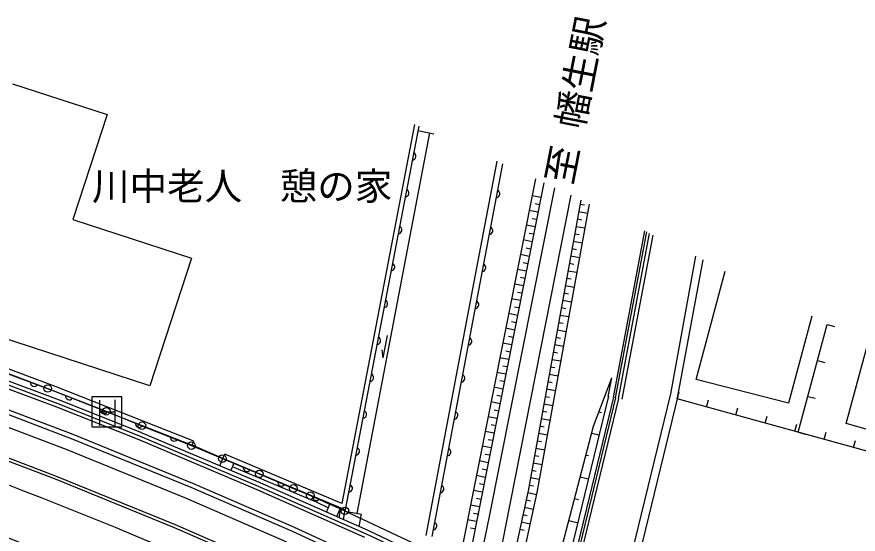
# Model space of a CAD drawing. Units: millimetres, scale not verified. Extents: x 40000 to 680000, y 20000 to 380000.
# Drawn here: x 450190 to 506222, y 303421 to 337857 of the extents above; entities that cross this region are included whole.
import ezdxf
from ezdxf.enums import TextEntityAlignment as Align

# ---------------------------------------------------------------- set-up
doc = ezdxf.new("R2010")
doc.units = ezdxf.units.MM
doc.header["$LTSCALE"] = 1000
doc.linetypes.add('CHAIN', pattern=[18.5, 12, -1.5, 3.5, -1.5])
for name, color, linetype, lineweight in [('M-BGD', 7, 'Continuous', 25), ('M-BMK', 2, 'CHAIN', 13), ('M-BMK-ROW', 30, 'Continuous', 25), ('M-STR-STR1', 1, 'Continuous', 25), ('M-STR-STR3', 7, 'Continuous', 25), ('M-STR-STRC', 7, 'Continuous', 25)]:
    doc.layers.add(name, color=color, linetype=linetype, lineweight=lineweight)
doc.styles.add('ＭＳ ゴシック', font='')
doc.styles.get('ＭＳ ゴシック').set_extended_font_data('MS Gothic')

msp = doc.modelspace()

# ---------------------------------------------------------------- linework, layer by layer
at = {"layer": 'M-BGD'}
for p, q in [((449901, 333396), (456213, 331352)), ((456213, 331352), (453914, 324371)), ((476671, 330697), (471841, 305464)), ((476953, 330574), (472066, 305044)), ((472850, 304798), (477706, 330128)), ((476899, 330294), (477953, 330077)), ((482160, 328253), (480545, 319747)), ((482535, 328083), (480938, 319673)), ((484728, 327074), (479519, 300886)), ((485288, 326814), (480078, 300624)), ((487748, 325658), (484237, 306303)), ((485093, 325833), (484505, 325950)), ((484996, 325343), (484702, 325401)), ((488310, 325391), (484826, 306186)), ((487699, 325386), (487994, 325333)), ((484898, 324852), (484310, 324969)), ((487610, 324894), (488200, 324787)), ((453914, 324371), (461823, 321804)), ((484703, 323872), (484115, 323989)), ((484801, 324362), (484506, 324421)), ((487431, 323910), (488022, 323803)), ((487521, 324402), (487816, 324349)), ((484606, 323381), (484311, 323440)), ((487342, 323418), (487637, 323365)), ((489924, 312528), (492010, 323604)), ((490071, 312500), (492150, 323535)), ((490267, 312458), (492336, 323444)), ((490511, 312405), (492569, 323329)), ((484508, 322891), (483919, 323008)), ((487253, 322926), (487843, 322819)), ((484410, 322400), (484116, 322459)), ((487164, 322434), (487459, 322381)), ((461823, 321804), (459051, 313298)), ((484313, 321910), (483724, 322027)), ((487074, 321943), (487665, 321835)), ((495382, 321932), (493715, 312755)), ((494216, 312616), (495889, 321677)), ((484215, 321420), (483921, 321478)), ((486985, 321451), (487280, 321397)), ((484118, 320929), (483529, 321046)), ((486896, 320959), (487486, 320851)), ((495440, 313725), (497362, 320930)), ((483923, 319948), (483334, 320066)), ((484020, 320439), (483726, 320497)), ((486718, 319975), (487308, 319868)), ((486807, 320467), (487102, 320413)), ((480545, 319747), (477436, 303332)), ((480938, 319673), (477829, 303257)), ((483825, 319458), (483531, 319517)), ((486628, 319483), (486923, 319429)), ((483727, 318968), (483139, 319085)), ((486539, 318991), (487129, 318884)), ((483630, 318477), (483336, 318536)), ((486450, 318499), (486745, 318445)), ((459051, 313298), (444866, 317914)), ((483532, 317987), (482944, 318104)), ((486361, 318007), (486951, 317900)), ((503130, 317930), (501581, 312132)), ((483435, 317497), (483141, 317555)), ((486271, 317515), (486566, 317461)), ((502220, 310201), (504164, 317379)), ((504164, 317379), (504646, 317249)), ((504164, 317379), (504646, 317249)), ((474585, 315164), (474868, 316637)), ((483337, 317006), (482749, 317123)), ((486182, 317023), (486772, 316916)), ((483142, 316025), (482554, 316142)), ((483240, 316516), (482945, 316574)), ((486004, 316039), (486594, 315932)), ((486093, 316531), (486388, 316477)), ((474585, 315164), (474532, 315683)), ((483045, 315535), (482750, 315593)), ((485914, 315547), (486209, 315493)), ((505425, 310778), (506817, 315946)), ((452799, 313226), (447863, 315074)), ((482947, 315045), (482359, 315162)), ((485825, 315055), (486415, 314948)), ((503516, 314987), (503998, 314856)), ((446034, 314441), (452835, 311887)), ((446120, 314676), (452925, 312120)), ((447757, 314793), (452694, 312945)), ((482849, 314554), (482555, 314613)), ((485736, 314563), (486031, 314509)), ((482752, 314064), (482163, 314181)), ((485647, 314071), (486237, 313964)), ((488601, 310603), (489813, 313831)), ((489580, 312592), (489813, 313831)), ((461977, 309618), (452802, 313225)), ((482654, 313573), (482360, 313632)), ((485557, 313579), (485853, 313525)), ((501581, 312132), (495440, 313725)), ((453826, 309773), (445542, 312924)), ((453935, 310052), (445645, 313206)), ((452694, 312945), (461867, 309338)), ((482557, 313083), (481968, 313200)), ((485468, 313087), (486058, 312980)), ((493715, 312755), (489632, 295968)), ((494169, 312422), (494302, 312904)), ((494169, 312422), (494302, 312904)), ((453532, 309028), (445266, 312173)), ((452925, 312120), (458409, 309948)), ((482362, 312102), (481773, 312219)), ((482459, 312593), (482165, 312651)), ((485290, 312103), (485880, 311996)), ((485379, 312595), (485674, 312542)), ((489585, 312618), (485970, 297750)), ((489926, 312535), (486291, 297591)), ((490071, 312500), (486435, 297546)), ((490267, 312458), (486629, 297498)), ((494216, 312616), (490102, 295700)), ((511776, 307566), (494169, 312422)), ((496125, 311882), (496258, 312364)), ((502868, 312594), (503351, 312463)), ((452835, 311887), (458317, 309715)), ((482264, 311612), (481970, 311670)), ((485200, 311611), (485496, 311558)), ((489121, 311506), (488955, 311546)), ((498082, 311343), (498214, 311825)), ((482167, 311121), (481578, 311239)), ((485111, 311119), (485701, 311012)), ((500038, 310803), (500171, 311285)), ((482069, 310631), (481775, 310690)), ((485022, 310627), (485317, 310574)), ((485321, 298072), (488601, 310603)), ((501994, 310264), (502127, 310746)), ((509887, 309545), (505425, 310778)), ((452763, 307074), (444544, 310201)), ((452836, 307260), (444612, 310389)), ((461922, 306800), (453935, 310052)), ((458414, 309946), (466270, 306622)), ((481971, 310141), (481383, 310258)), ((484933, 310135), (485523, 310028)), ((488950, 310004), (488475, 310119)), ((502220, 310201), (502703, 310070)), ((503950, 309724), (504083, 310206)), ((461806, 306524), (453826, 309773)), ((458317, 309715), (466171, 306392)), ((461867, 309338), (461977, 309618)), ((463916, 308463), (461867, 309338)), ((481874, 309650), (481580, 309709)), ((484843, 309643), (485139, 309590)), ((505907, 309184), (506040, 309666)), ((461496, 305786), (453532, 309028)), ((463916, 308463), (464032, 308740)), ((471841, 305464), (464032, 308740)), ((481776, 309160), (481188, 309277)), ((484754, 309151), (485345, 309044)), ((463704, 307979), (463916, 308463)), ((472066, 305044), (463916, 308463)), ((463916, 308463), (472066, 305044)), ((481581, 308179), (480993, 308296)), ((481679, 308670), (481384, 308728)), ((484665, 308659), (484960, 308606)), ((488265, 308626), (488095, 308668)), ((464647, 308156), (464451, 307663)), ((470139, 305550), (464549, 307909)), ((470242, 305778), (464642, 308142)), ((481484, 307689), (481189, 307747)), ((484486, 307675), (484782, 307622)), ((484576, 308167), (485166, 308060)), ((460683, 303850), (452763, 307074)), ((460760, 304034), (452836, 307260)), ((481386, 307198), (480798, 307315)), ((484397, 307183), (484988, 307076)), ((488241, 307088), (487715, 307216)), ((468506, 303621), (461806, 306524)), ((468628, 303895), (461922, 306800)), ((466270, 306622), (473456, 303450)), ((481288, 306708), (480994, 306766)), ((484308, 306691), (484603, 306638)), ((466171, 306392), (473352, 303222)), ((481191, 306218), (480602, 306335)), ((484237, 306303), (482721, 299361)), ((484826, 306186), (483275, 299087)), ((484215, 306200), (484801, 306072)), ((468180, 302890), (461496, 305786)), ((470930, 305175), (470139, 305550)), ((471031, 305404), (470242, 305778)), ((470806, 304892), (471033, 305409)), ((471720, 305108), (471033, 305409)), ((481093, 305727), (480799, 305786)), ((484108, 305712), (484401, 305648)), ((487601, 305700), (487335, 305765)), ((471492, 304590), (471720, 305108)), ((471657, 304517), (471772, 305101)), ((471783, 305162), (471772, 305101)), ((471938, 304393), (472066, 305044)), ((472048, 304951), (473137, 304743)), ((480996, 305237), (480407, 305354)), ((484002, 305223), (484588, 305095)), ((472982, 303932), (473137, 304743)), ((480801, 304256), (480212, 304373)), ((480898, 304746), (480604, 304805)), ((483895, 304735), (484188, 304671)), ((487583, 304161), (486955, 304314)), ((467324, 300972), (460683, 303850)), ((467406, 301155), (460760, 304034)), ((477040, 300034), (468628, 303895)), ((480703, 303766), (480409, 303824)), ((483682, 303758), (483975, 303694)), ((483788, 304246), (484374, 304118)), ((476913, 299762), (468506, 303621)), ((473456, 303450), (481703, 299587))]:
    msp.add_line(p, q, dxfattribs=at)
for centre, start, end in [((476514, 328581), 271.8445, 66.4838), ((476044, 326126), 271.8445, 66.4838), ((482097, 326079), 271.9302, 66.5694), ((475574, 323670), 271.8445, 66.4838), ((481631, 323622), 271.9302, 66.5694), ((475104, 321215), 271.8445, 66.4838), ((481165, 321166), 271.9302, 66.5694), ((474634, 318759), 271.8445, 66.4838), ((480699, 318710), 271.954, 66.5932), ((474164, 316304), 271.8445, 66.4838), ((480233, 316254), 271.954, 66.5932), ((473694, 313849), 271.8445, 66.4838), ((479768, 313797), 271.954, 66.5932), ((451349, 313509), 172.1565, 326.7958), ((453685, 312616), 171.2178, 325.857), ((456012, 311701), 171.2178, 325.857), ((473224, 311393), 271.8445, 66.4838), ((479303, 311341), 271.954, 66.5932), ((458338, 310786), 171.2178, 325.857), ((460665, 309872), 171.2178, 325.857), ((472754, 308938), 271.8445, 66.4838), ((478837, 308885), 271.954, 66.5932), ((465524, 307849), 169.9227, 324.562), ((467830, 306882), 169.9227, 324.562), ((472284, 306482), 271.8445, 66.4838), ((478372, 306428), 271.954, 66.5932), ((470135, 305915), 169.9227, 324.562), ((477907, 303972), 271.954, 66.5932)]:
    msp.add_arc(centre, 256, start, end, dxfattribs=at)
at = {"layer": 'M-BMK'}
msp.add_arc((324895, -17677), 340000, 54.28853, 91.50122, dxfattribs=at)
at = {"layer": 'M-BMK-ROW'}
for p, q in [((449139, 314288), (452245, 313115)), ((452245, 313115), (456151, 311603)), ((456151, 311603), (458526, 310641)), ((458526, 310641), (461817, 309316)), ((461817, 309316), (463879, 308451)), ((463879, 308451), (466340, 307432)), ((466340, 307432), (468607, 306469)), ((468607, 306469), (469740, 305984)), ((469740, 305984), (472039, 304975)), ((472039, 304975), (490184, 296454))]:
    msp.add_line(p, q, dxfattribs=at)
for centre in [(452245, 313115), (456151, 311603), (458526, 310641), (461817, 309316), (463879, 308451), (466340, 307432), (468607, 306469), (469740, 305984), (472039, 304975)]:
    msp.add_circle(centre, 250, dxfattribs=at)
at = {"layer": 'M-STR-STR1'}
for p, q in [((446206, 314911), (453015, 312353)), ((453015, 312353), (458501, 310180)), ((458512, 310176), (466370, 306851)), ((466370, 306851), (473559, 303677)), ((473559, 303677), (481812, 299812))]:
    msp.add_line(p, q, dxfattribs=at)
at = {"layer": 'M-STR-STR3'}
for p, q in [((485996, 326483), (481648, 304598)), ((487077, 325976), (482722, 303836)), ((481648, 304598), (481206, 302450)), ((482722, 303836), (482207, 301205))]:
    msp.add_line(p, q, dxfattribs=at)
at = {"layer": 'M-STR-STRC'}
for p, q in [((457188, 312557), (455188, 312557)), ((455188, 312557), (455188, 310557)), ((455728, 310642), (455728, 312342)), ((456719, 312352), (456719, 310648)), ((457188, 310557), (457188, 312557)), ((455728, 311557), (456719, 311557)), ((455188, 310557), (457188, 310557))]:
    msp.add_line(p, q, dxfattribs=at)
for centre, radius, start, end in [((318415, -36424), 364048, 66.63778, 80.42723), ((324857, -17637), 347500, 66.39602, 73.31686), ((324857, -17637), 341000, 64.38546, 73.31686), ((324857, -17637), 339000, 64.38546, 73.31686)]:
    msp.add_arc(centre, radius, start, end, dxfattribs=at)

# ---------------------------------------------------------------- texts
at = {"layer": 'M-BGD', "style": 'ＭＳ ゴシック'}
msp.add_text('至 幡生駅', height=1833, rotation=78.872, dxfattribs=at).set_placement((487711, 326511), align=Align.BOTTOM_LEFT)
msp.add_text('川中老人\u3000憩の家', height=1833, dxfattribs=at).set_placement((455196, 325122), align=Align.BOTTOM_LEFT)

doc.saveas('drawing.dxf')
